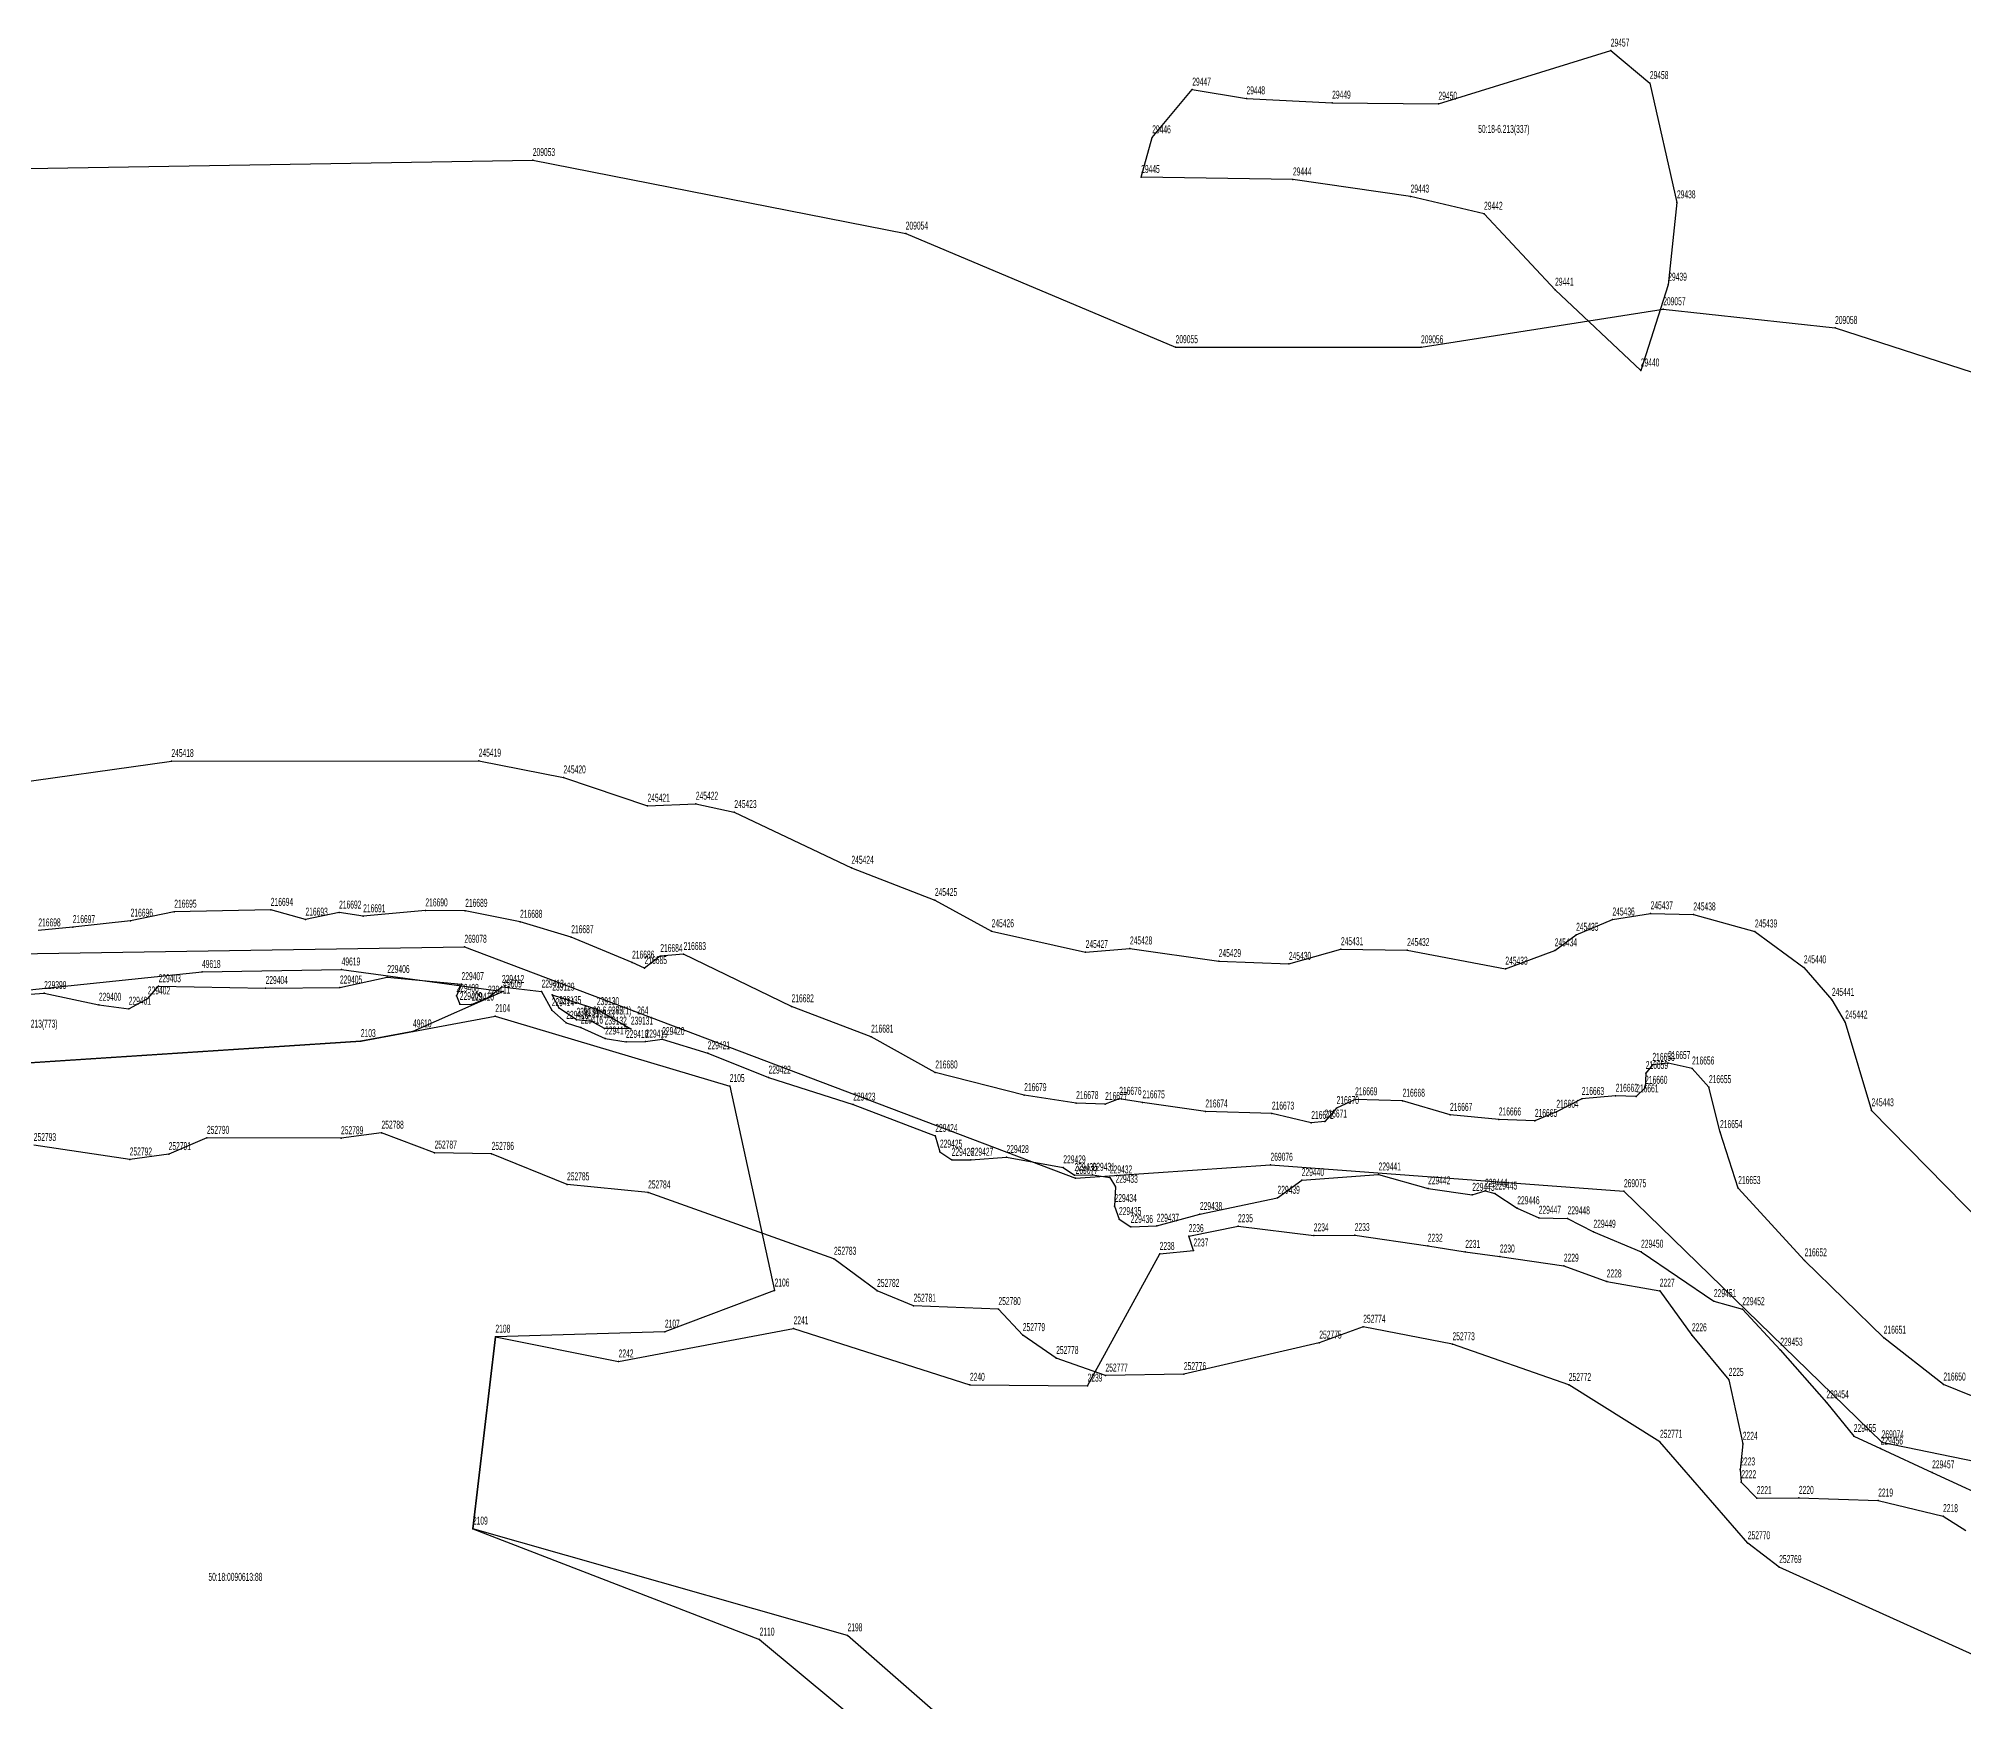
# Model space of a CAD drawing. Extents: x 1277570 to 1279623, y 422293 to 424918.
# Drawn here: x 1278374 to 1278885, y 424471 to 424912 of the extents above; entities that cross this region are included whole.
import ezdxf

# ---------------------------------------------------------------- set-up
doc = ezdxf.new("R2010")
doc.units = 0
doc.layers.get('0').update_dxf_attribs({"linetype": 'CONTINUOUS'})

msp = doc.modelspace()

# ---------------------------------------------------------------- linework, layer by layer
at = {"color": 7, "linetype": 'CONTINUOUS'}
for points in [[(1278808.560002, 424868.62), (1278806.260001, 424846.77), (1278798.969998, 424824.010001), (1278776.230001, 424845.46), (1278757.390002, 424865.6), (1278737.890002, 424870.150002), (1278706.699999, 424874.699999), (1278666.419999, 424875.350001), (1278669.36, 424885.869998), (1278680.000001, 424898.53), (1278694.370001, 424896.219999), (1278717.090001, 424895.08), (1278745.300002, 424894.790001), (1278791.009998, 424908.880001), (1278801.369999, 424900.269999)], [(1278497.209998, 424659.249998), (1278473.26, 424648.660001), (1278459.419999, 424646.09), (1278317.509999, 424636.800002), (1278246.099999, 424636.800002), (1278219.230002, 424638.890001), (1278249.119999, 424647.340002), (1278290.06, 424654.489999), (1278327.090002, 424655.140001), (1278367.260001, 424659.249998), (1278417.289999, 424664.439998), (1278454.330001, 424665.09)], [(1278510.190002, 424658.400002), (1278522.019998, 424654.569999), (1278531.050001, 424649.389999), (1278524.07, 424649.409998), (1278520.739998, 424651.27), (1278516.629999, 424651.729998), (1278512.000001, 424654.870002)], [(1278510.190002, 424658.400002), (1278522.019998, 424654.569999), (1278531.050001, 424649.389999), (1278524.07, 424649.409998), (1278520.739998, 424651.27), (1278516.629999, 424651.729998), (1278512.000001, 424654.870002)], [(1278217.310002, 424630.240002), (1278459.419999, 424646.09), (1278495.090002, 424652.710002), (1278557.289999, 424634.169999), (1278569.179999, 424579.909998), (1278540.079999, 424569), (1278495.13, 424567.680001), (1278489.159999, 424516.739998), (1278565.220002, 424487.300001), (1278646.220001, 424419.919999), (1278341.440001, 424322.930001), (1278339.080002, 424342.91), (1278305.419999, 424441.240001), (1278290.05, 424503.210001)]]:
    msp.add_lwpolyline(points, close=True, dxfattribs=at)
for points in [[(1278295.799999, 424876.370002), (1278505.040001, 424879.850001), (1278603.969999, 424860.33), (1278675.559998, 424830.199998), (1278740.669999, 424830.17), (1278804.919998, 424840.260001), (1278850.509998, 424835.299998), (1278895.919998, 424820.630002)], [(1278362.520002, 424713.789998), (1278409.17, 424720.41), (1278490.690002, 424720.49), (1278513.18, 424716.050002), (1278535.479998, 424708.540002), (1278548.289998, 424709.070001), (1278558.5, 424706.879998), (1278589.570002, 424692.07), (1278611.700001, 424683.519999), (1278626.759998, 424675.239998), (1278651.7, 424669.730002), (1278663.459998, 424670.669998), (1278686.999998, 424667.330001), (1278705.609999, 424666.579999), (1278719.429999, 424670.469999), (1278736.989998, 424670.250002), (1278763.040001, 424665.309998), (1278776.130001, 424670.170001), (1278781.820001, 424674.289998), (1278791.450002, 424678.349998), (1278801.57, 424679.989999), (1278812.909999, 424679.7), (1278829.240001, 424675.180002), (1278842.22, 424665.670002), (1278849.670002, 424657.030002), (1278853.189999, 424651.019999), (1278860.17, 424627.730002), (1278889.82, 424597.52)], [(1278904.809998, 424544.600001), (1278879.250002, 424554.970001), (1278863.410002, 424567.400002), (1278842.41, 424587.92), (1278824.809999, 424607.1), (1278819.990001, 424621.950001), (1278817.05, 424633.880001), (1278812.570001, 424638.82), (1278806.219999, 424640.270001), (1278802.050001, 424639.78), (1278800.28, 424637.629999), (1278800.120001, 424633.690002), (1278797.750001, 424631.419998), (1278792.299999, 424631.589999), (1278783.319999, 424630.739998), (1278776.57, 424627.339999), (1278770.869999, 424624.91), (1278761.300001, 424625.300002), (1278748.359999, 424626.520002), (1278735.780002, 424630.27), (1278723.179999, 424630.649998), (1278718.280001, 424628.330002), (1278715.109998, 424624.74), (1278711.549999, 424624.39), (1278701.099998, 424626.849998), (1278683.46, 424627.42), (1278666.779999, 424629.849999), (1278660.610002, 424630.770001), (1278656.869998, 424629.41), (1278649.179998, 424629.650001), (1278635.4, 424631.759999), (1278611.820002, 424637.770001), (1278594.790002, 424647.270001), (1278573.679999, 424655.320001), (1278545.060001, 424669.199998), (1278538.859998, 424668.669998), (1278534.710001, 424665.469999), (1278531.379999, 424666.91), (1278515.239998, 424673.66), (1278501.670002, 424677.739999), (1278487.110001, 424680.65), (1278476.55, 424680.769998), (1278460.039998, 424679.209999), (1278453.66, 424680.180002), (1278444.739998, 424678.32), (1278435.54, 424680.91), (1278409.930001, 424680.419999), (1278398.36, 424678.040001), (1278383.020002, 424676.34), (1278373.870002, 424675.46)], [(1278904.809998, 424544.600001), (1278879.250002, 424554.970001), (1278863.410002, 424567.400002), (1278842.41, 424587.92), (1278824.809999, 424607.1), (1278819.990001, 424621.950001), (1278817.05, 424633.880001), (1278812.570001, 424638.82), (1278806.219999, 424640.270001), (1278802.050001, 424639.78), (1278800.28, 424637.629999), (1278800.120001, 424633.690002), (1278797.750001, 424631.419998), (1278792.299999, 424631.589999), (1278783.319999, 424630.739998), (1278776.57, 424627.339999), (1278770.869999, 424624.91), (1278761.300001, 424625.300002), (1278748.359999, 424626.520002), (1278735.780002, 424630.27), (1278723.179999, 424630.649998), (1278718.280001, 424628.330002), (1278715.109998, 424624.74), (1278711.549999, 424624.39), (1278701.099998, 424626.849998), (1278683.46, 424627.42), (1278666.779999, 424629.849999), (1278660.610002, 424630.770001), (1278656.869998, 424629.41), (1278649.179998, 424629.650001), (1278635.4, 424631.759999), (1278611.820002, 424637.770001), (1278594.790002, 424647.270001), (1278573.679999, 424655.320001), (1278545.060001, 424669.199998), (1278538.859998, 424668.669998), (1278534.710001, 424665.469999), (1278531.379999, 424666.91), (1278515.239998, 424673.66), (1278501.670002, 424677.739999), (1278487.110001, 424680.65), (1278476.55, 424680.769998), (1278460.039998, 424679.209999), (1278453.66, 424680.180002), (1278444.739998, 424678.32), (1278435.54, 424680.91), (1278409.930001, 424680.419999), (1278398.36, 424678.040001), (1278383.020002, 424676.34), (1278373.870002, 424675.46)], [(1277756.040001, 423821.06), (1277827.020002, 423909.56), (1277848.929999, 423991.06), (1277846.3, 424058.550001), (1277810.369998, 424126.900001), (1277791.969998, 424121.640001), (1277779.699998, 424198.759999), (1277808.620002, 424251.340002), (1277824.05, 424331.599999), (1277850.389998, 424372.780001), (1277910.719998, 424401.980002), (1277960.999999, 424449.389999), (1278060.589998, 424498.700002), (1278152.519999, 424582.489999), (1278210.87, 424651.840002), (1278316.900001, 424668.479999), (1278486.910001, 424671.120001), (1278649.04, 424609.770001), (1278700.739999, 424613.279998), (1278794.51, 424606.269998), (1278862.869998, 424539.660002), (1278956.639999, 424520.380002)], [(1278359.46, 424657.650001), (1278375.410001, 424658.850001), (1278389.94, 424655.730002), (1278397.850002, 424654.679998), (1278402.919999, 424657.41), (1278405.769999, 424660.639998), (1278434.149999, 424660.17), (1278453.870001, 424660.310002), (1278466.439998, 424663.100001), (1278486.139999, 424661.2), (1278484.79, 424658.080001), (1278485.669998, 424655.93), (1278488.82, 424655.779999), (1278493.170002, 424657.630002), (1278496.839998, 424660.459998), (1278507.360002, 424659.22), (1278510.07, 424654.3), (1278513.91, 424650.93), (1278517.76, 424649.680002), (1278524.219998, 424646.78), (1278529.770001, 424645.880002), (1278534.939999, 424645.970002), (1278539.36, 424646.629998), (1278551.44, 424642.860001), (1278567.570001, 424636.4), (1278590.030002, 424629.24), (1278611.810002, 424620.93), (1278613.039999, 424616.750002), (1278616.159999, 424614.579998), (1278621.279999, 424614.62), (1278630.699998, 424615.329999), (1278645.780002, 424612.600002), (1278648.739999, 424610.530002), (1278653.540001, 424610.630001), (1278658.130001, 424609.920002), (1278659.619998, 424607.430001), (1278659.359999, 424602.330001), (1278660.549999, 424598.880001), (1278663.649998, 424596.780002), (1278670.56, 424597.099999), (1278682.010001, 424600.209999), (1278702.6, 424604.52), (1278709.020001, 424609.209998), (1278729.42, 424610.710001), (1278742.540001, 424607.02), (1278754.260001, 424605.29), (1278757.660002, 424606.369998), (1278760.259999, 424605.64), (1278766.199999, 424601.74), (1278771.889999, 424599.210002), (1278779.549998, 424599.07), (1278786.410002, 424595.510001), (1278799.040002, 424590.210002), (1278818.360002, 424577.100001), (1278825.909999, 424574.96), (1278835.979999, 424564.210002), (1278848.210002, 424550.249999), (1278855.459998, 424541.320001), (1278862.599998, 424537.989999), (1278876.249999, 424531.669999), (1278895.060001, 424522.980002)], [(1278359.46, 424657.650001), (1278375.410001, 424658.850001), (1278389.94, 424655.730002), (1278397.850002, 424654.679998), (1278402.919999, 424657.41), (1278405.769999, 424660.639998), (1278434.149999, 424660.17), (1278453.870001, 424660.310002), (1278466.439998, 424663.100001), (1278486.139999, 424661.2), (1278484.79, 424658.080001), (1278485.669998, 424655.93), (1278488.82, 424655.779999), (1278493.170002, 424657.630002), (1278496.839998, 424660.459998), (1278507.360002, 424659.22), (1278510.07, 424654.3), (1278513.91, 424650.93), (1278517.76, 424649.680002), (1278524.219998, 424646.78), (1278529.770001, 424645.880002), (1278534.939999, 424645.970002), (1278539.36, 424646.629998), (1278551.44, 424642.860001), (1278567.570001, 424636.4), (1278590.030002, 424629.24), (1278611.810002, 424620.93), (1278613.039999, 424616.750002), (1278616.159999, 424614.579998), (1278621.279999, 424614.62), (1278630.699998, 424615.329999), (1278645.780002, 424612.600002), (1278648.739999, 424610.530002), (1278653.540001, 424610.630001), (1278658.130001, 424609.920002), (1278659.619998, 424607.430001), (1278659.359999, 424602.330001), (1278660.549999, 424598.880001), (1278663.649998, 424596.780002), (1278670.56, 424597.099999), (1278682.010001, 424600.209999), (1278702.6, 424604.52), (1278709.020001, 424609.209998), (1278729.42, 424610.710001), (1278742.540001, 424607.02), (1278754.260001, 424605.29), (1278757.660002, 424606.369998), (1278760.259999, 424605.64), (1278766.199999, 424601.74), (1278771.889999, 424599.210002), (1278779.549998, 424599.07), (1278786.410002, 424595.510001), (1278799.040002, 424590.210002), (1278818.360002, 424577.100001), (1278825.909999, 424574.96), (1278835.979999, 424564.210002), (1278848.210002, 424550.249999), (1278855.459998, 424541.320001), (1278862.599998, 424537.989999), (1278876.249999, 424531.669999), (1278895.060001, 424522.980002)], [(1278904.519998, 424475.370001), (1278835.689999, 424506.549998), (1278827.359999, 424512.860002), (1278804.060001, 424539.770001), (1278779.87, 424554.870002), (1278749.02, 424565.659998), (1278725.340002, 424570.299999), (1278713.690001, 424566.089998), (1278677.759999, 424557.75), (1278656.959998, 424557.339999), (1278643.879998, 424562.009999), (1278635.03, 424568.079998), (1278628.570002, 424575.000002), (1278606.059998, 424575.880001), (1278596.379999, 424579.809999), (1278584.939999, 424588.330001), (1278535.640002, 424605.929998), (1278514.120002, 424608.079999), (1278494.13, 424616.170001), (1278478.979998, 424616.500001), (1278464.899999, 424621.79), (1278454.169998, 424620.320001), (1278418.6, 424620.42), (1278408.450001, 424616.109999), (1278398.110001, 424614.680002), (1278372.660001, 424618.529999)], [(1278662.749999, 424423.510002), (1278588.53, 424488.44), (1278489.159999, 424516.739998), (1278495.13, 424567.680001), (1278527.809999, 424561.090002), (1278574.219999, 424569.879999), (1278620.999999, 424554.9), (1278652.219999, 424554.679998), (1278671.339998, 424589.620002), (1278680.309998, 424590.539998), (1278679.06, 424594.349998), (1278692.129998, 424596.980001), (1278712.22, 424594.560001), (1278723.089999, 424594.630002), (1278742.470002, 424591.790001), (1278752.41, 424590.16), (1278761.590002, 424588.940001), (1278778.559999, 424586.500002), (1278789.94, 424582.329998), (1278803.999998, 424579.88), (1278812.529999, 424568.04), (1278822.309998, 424556.21), (1278826.030001, 424539.240001), (1278825.339998, 424532.449999), (1278825.629999, 424529.050001), (1278829.749999, 424524.83), (1278840.909999, 424524.900001), (1278861.940002, 424524.190002), (1278879.159998, 424520.050001), (1278885.219999, 424516.27)]]:
    msp.add_lwpolyline(points, dxfattribs=at)
at = {"color": 7}
for p in [(1278791.009998, 424908.880001), (1278801.369999, 424900.269999), (1278680.000001, 424898.53), (1278694.370001, 424896.219999), (1278717.090001, 424895.08), (1278745.300002, 424894.790001), (1278669.36, 424885.869998), (1278505.040001, 424879.850001), (1278666.419999, 424875.350001), (1278706.699999, 424874.699999), (1278737.890002, 424870.150002), (1278757.390002, 424865.6), (1278808.560002, 424868.62), (1278603.969999, 424860.33), (1278776.230001, 424845.46), (1278806.260001, 424846.77), (1278804.919998, 424840.260001), (1278850.509998, 424835.299998), (1278675.559998, 424830.199998), (1278740.669999, 424830.17), (1278798.969998, 424824.010001), (1278409.17, 424720.41), (1278490.690002, 424720.49), (1278513.18, 424716.050002), (1278535.479998, 424708.540002), (1278548.289998, 424709.070001), (1278558.5, 424706.879998), (1278589.570002, 424692.07), (1278409.930001, 424680.419999), (1278435.54, 424680.91), (1278476.55, 424680.769998), (1278487.110001, 424680.65), (1278611.700001, 424683.519999), (1278383.020002, 424676.34), (1278398.36, 424678.040001), (1278444.739998, 424678.32), (1278453.66, 424680.180002), (1278460.039998, 424679.209999), (1278501.670002, 424677.739999), (1278626.759998, 424675.239998), (1278791.450002, 424678.349998), (1278801.57, 424679.989999), (1278812.909999, 424679.7), (1278486.910001, 424671.120001), (1278515.239998, 424673.66), (1278663.459998, 424670.669998), (1278719.429999, 424670.469999), (1278736.989998, 424670.250002), (1278776.130001, 424670.170001), (1278781.820001, 424674.289998), (1278829.240001, 424675.180002), (1278454.330001, 424665.09), (1278531.379999, 424666.91), (1278534.710001, 424665.469999), (1278538.859998, 424668.669998), (1278545.060001, 424669.199998), (1278651.7, 424669.730002), (1278686.999998, 424667.330001), (1278705.609999, 424666.579999), (1278763.040001, 424665.309998), (1278842.22, 424665.670002), (1278405.769999, 424660.639998), (1278417.289999, 424664.439998), (1278434.149999, 424660.17), (1278453.870001, 424660.310002), (1278466.439998, 424663.100001), (1278486.139999, 424661.2), (1278496.839998, 424660.459998), (1278375.410001, 424658.850001), (1278389.94, 424655.730002), (1278402.919999, 424657.41), (1278484.79, 424658.080001), (1278485.669998, 424655.93), (1278488.82, 424655.779999), (1278493.170002, 424657.630002), (1278497.209998, 424659.249998), (1278507.360002, 424659.22), (1278510.190002, 424658.400002), (1278512.000001, 424654.870002), (1278573.679999, 424655.320001), (1278849.670002, 424657.030002), (1278397.850002, 424654.679998), (1278495.090002, 424652.710002), (1278510.07, 424654.3), (1278513.91, 424650.93), (1278516.629999, 424651.729998), (1278520.739998, 424651.27), (1278522.019998, 424654.569999), (1278853.189999, 424651.019999), (1278459.419999, 424646.09), (1278473.26, 424648.660001), (1278517.76, 424649.680002), (1278524.07, 424649.409998), (1278524.219998, 424646.78), (1278529.770001, 424645.880002), (1278531.050001, 424649.389999), (1278534.939999, 424645.970002), (1278539.36, 424646.629998), (1278594.790002, 424647.270001), (1278551.44, 424642.860001), (1278802.050001, 424639.78), (1278806.219999, 424640.270001), (1278567.570001, 424636.4), (1278611.820002, 424637.770001), (1278800.28, 424637.629999), (1278812.570001, 424638.82), (1278557.289999, 424634.169999), (1278635.4, 424631.759999), (1278649.179998, 424629.650001), (1278656.869998, 424629.41), (1278660.610002, 424630.770001), (1278666.779999, 424629.849999), (1278723.179999, 424630.649998), (1278735.780002, 424630.27), (1278783.319999, 424630.739998), (1278792.299999, 424631.589999), (1278797.750001, 424631.419998), (1278800.120001, 424633.690002), (1278817.05, 424633.880001), (1278590.030002, 424629.24), (1278683.46, 424627.42), (1278701.099998, 424626.849998), (1278711.549999, 424624.39), (1278715.109998, 424624.74), (1278718.280001, 424628.330002), (1278748.359999, 424626.520002), (1278761.300001, 424625.300002), (1278770.869999, 424624.91), (1278776.57, 424627.339999), (1278860.17, 424627.730002), (1278418.6, 424620.42), (1278454.169998, 424620.320001), (1278464.899999, 424621.79), (1278611.810002, 424620.93), (1278819.990001, 424621.950001), (1278398.110001, 424614.680002), (1278408.450001, 424616.109999), (1278478.979998, 424616.500001), (1278494.13, 424616.170001), (1278613.039999, 424616.750002), (1278616.159999, 424614.579998), (1278621.279999, 424614.62), (1278630.699998, 424615.329999), (1278645.780002, 424612.600002), (1278648.739999, 424610.530002), (1278649.04, 424609.770001), (1278653.540001, 424610.630001), (1278658.130001, 424609.920002), (1278700.739999, 424613.279998), (1278709.020001, 424609.209998), (1278729.42, 424610.710001), (1278514.120002, 424608.079999), (1278535.640002, 424605.929998), (1278659.619998, 424607.430001), (1278702.6, 424604.52), (1278742.540001, 424607.02), (1278754.260001, 424605.29), (1278757.660002, 424606.369998), (1278760.259999, 424605.64), (1278794.51, 424606.269998), (1278824.809999, 424607.1), (1278659.359999, 424602.330001), (1278660.549999, 424598.880001), (1278682.010001, 424600.209999), (1278766.199999, 424601.74), (1278771.889999, 424599.210002), (1278779.549998, 424599.07), (1278663.649998, 424596.780002), (1278670.56, 424597.099999), (1278679.06, 424594.349998), (1278692.129998, 424596.980001), (1278712.22, 424594.560001), (1278723.089999, 424594.630002), (1278786.410002, 424595.510001), (1278671.339998, 424589.620002), (1278680.309998, 424590.539998), (1278742.470002, 424591.790001), (1278752.41, 424590.16), (1278761.590002, 424588.940001), (1278799.040002, 424590.210002), (1278584.939999, 424588.330001), (1278778.559999, 424586.500002), (1278842.41, 424587.92), (1278569.179999, 424579.909998), (1278596.379999, 424579.809999), (1278789.94, 424582.329998), (1278803.999998, 424579.88), (1278606.059998, 424575.880001), (1278628.570002, 424575.000002), (1278818.360002, 424577.100001), (1278825.909999, 424574.96), (1278540.079999, 424569), (1278574.219999, 424569.879999), (1278635.03, 424568.079998), (1278725.340002, 424570.299999), (1278812.529999, 424568.04), (1278495.13, 424567.680001), (1278713.690001, 424566.089998), (1278749.02, 424565.659998), (1278835.979999, 424564.210002), (1278863.410002, 424567.400002), (1278527.809999, 424561.090002), (1278643.879998, 424562.009999), (1278620.999999, 424554.9), (1278652.219999, 424554.679998), (1278656.959998, 424557.339999), (1278677.759999, 424557.75), (1278779.87, 424554.870002), (1278822.309998, 424556.21), (1278879.250002, 424554.970001), (1278848.210002, 424550.249999), (1278804.060001, 424539.770001), (1278826.030001, 424539.240001), (1278855.459998, 424541.320001), (1278862.599998, 424537.989999), (1278862.869998, 424539.660002), (1278825.339998, 424532.449999), (1278825.629999, 424529.050001), (1278876.249999, 424531.669999), (1278829.749999, 424524.83), (1278840.909999, 424524.900001), (1278861.940002, 424524.190002), (1278879.159998, 424520.050001), (1278489.159999, 424516.739998), (1278827.359999, 424512.860002), (1278835.689999, 424506.549998), (1278565.220002, 424487.300001), (1278588.53, 424488.44)]:
    msp.add_point(p, dxfattribs=at)

# ---------------------------------------------------------------- texts
at = {"color": 7, "width": 0.5}
for s, height, p in [('29457', 2.122557, (1278791.009998, 424909.952442)), ('29447', 2.122557, (1278680.000001, 424899.60244)), ('29458', 2.122561, (1278801.369999, 424901.342441)), ('29448', 2.122561, (1278694.370001, 424897.29244)), ('29449', 2.122561, (1278717.090001, 424896.152441)), ('29450', 2.122557, (1278745.300002, 424895.862442)), ('29446', 2.122557, (1278669.36, 424886.942443)), ('50:18-6.213(337)', 2.122561, (1278755.833798, 424887.052391)), ('209053', 2.122557, (1278505.040001, 424880.922441)), ('29445', 2.122557, (1278666.419999, 424876.422441)), ('29444', 2.122561, (1278706.699999, 424875.77244)), ('29443', 2.122557, (1278737.890002, 424871.222442)), ('29438', 2.122557, (1278808.560002, 424869.692441)), ('29442', 2.122557, (1278757.390002, 424866.672441)), ('209054', 2.122557, (1278603.969999, 424861.40244)), ('29439', 2.122561, (1278806.260001, 424847.842441)), ('29441', 2.122557, (1278776.230001, 424846.532441)), ('209057', 2.122557, (1278804.919998, 424841.332441)), ('209058', 2.122561, (1278850.509998, 424836.37244)), ('209055', 2.122561, (1278675.559998, 424831.27244)), ('209056', 2.122557, (1278740.669999, 424831.24244)), ('29440', 2.122557, (1278798.969998, 424825.082442)), ('245418', 2.122557, (1278409.17, 424721.48244)), ('245419', 2.122557, (1278490.690002, 424721.562441)), ('245420', 2.122557, (1278513.18, 424717.122442)), ('245421', 2.122557, (1278535.479998, 424709.612442)), ('245422', 2.122557, (1278548.289998, 424710.142441)), ('245423', 2.122557, (1278558.5, 424707.952443)), ('245424', 2.122561, (1278589.570002, 424693.142441)), ('245425', 2.122561, (1278611.700001, 424684.592441)), ('216696', 2.122557, (1278398.36, 424679.112441)), ('216695', 2.122561, (1278409.930001, 424681.49244)), ('216694', 2.122557, (1278435.54, 424681.98244)), ('216693', 2.122557, (1278444.739998, 424679.39244)), ('216692', 2.122557, (1278453.66, 424681.252443)), ('216691', 2.122561, (1278460.039998, 424680.28244)), ('216690', 2.122561, (1278476.55, 424681.84244)), ('216689', 2.122557, (1278487.110001, 424681.722441)), ('216688', 2.122561, (1278501.670002, 424678.81244)), ('245436', 2.122561, (1278791.450002, 424679.42244)), ('245437', 2.122561, (1278801.57, 424681.06244)), ('245438', 2.122557, (1278812.909999, 424680.772441)), ('216698', 2.122557, (1278373.870002, 424676.532441)), ('216697', 2.122561, (1278383.020002, 424677.412441)), ('216687', 2.122561, (1278515.239998, 424674.732441)), ('245426', 2.122561, (1278626.759998, 424676.31244)), ('245435', 2.122557, (1278781.820001, 424675.362443)), ('245439', 2.122557, (1278829.240001, 424676.252442)), ('269078', 2.122557, (1278486.910001, 424672.192442)), ('216686', 2.122557, (1278531.379999, 424667.98244)), ('216684', 2.122561, (1278538.859998, 424669.74244)), ('216683', 2.122557, (1278545.060001, 424670.272443)), ('245427', 2.122557, (1278651.7, 424670.802442)), ('245428', 2.122557, (1278663.459998, 424671.742443)), ('245429', 2.122557, (1278686.999998, 424668.402441)), ('245431', 2.122561, (1278719.429999, 424671.542441)), ('245432', 2.122557, (1278736.989998, 424671.322442)), ('245434', 2.122557, (1278776.130001, 424671.242442)), ('49618', 2.122557, (1278417.289999, 424665.512443)), ('49619', 2.122557, (1278454.330001, 424666.162441)), ('229406', 2.122557, (1278466.439998, 424664.172441)), ('216685', 2.122561, (1278534.710001, 424666.54244)), ('245430', 2.122561, (1278705.609999, 424667.652441)), ('245433', 2.122557, (1278763.040001, 424666.382443)), ('245440', 2.122557, (1278842.22, 424666.742442)), ('229399', 2.122557, (1278375.410001, 424659.922442)), ('229402', 2.122561, (1278402.919999, 424658.482441)), ('229403', 2.122557, (1278405.769999, 424661.712443)), ('229404', 2.122557, (1278434.149999, 424661.24244)), ('229405', 2.122557, (1278453.870001, 424661.382442)), ('229408', 2.122557, (1278484.79, 424659.152441)), ('229407', 2.122557, (1278486.139999, 424662.272441)), ('229411', 2.122557, (1278493.170002, 424658.702442)), ('229412', 2.122561, (1278496.839998, 424661.53244)), ('49609', 2.122561, (1278497.209998, 424660.32244)), ('229413', 2.122557, (1278507.360002, 424660.29244)), ('239129', 2.122557, (1278510.190002, 424659.472443)), ('245441', 2.122557, (1278849.670002, 424658.102442)), ('229400', 2.122557, (1278389.94, 424656.802442)), ('229401', 2.122557, (1278397.850002, 424655.752443)), ('229409', 2.122557, (1278485.669998, 424657.002441)), ('229410', 2.122561, (1278488.82, 424656.852441)), ('2104', 2.122557, (1278495.090002, 424653.782442)), ('229414', 2.122561, (1278510.07, 424655.372441)), ('239135', 2.122557, (1278512.000001, 424655.942442)), ('239134', 2.122561, (1278516.629999, 424652.80244)), ('50:00-6.2365(1) - 264', 2.122557, (1278518.532812, 424653.162617)), ('50:00-6.2372(1) - 264', 2.122557, (1278518.532812, 424653.162617)), ('239130', 2.122561, (1278522.019998, 424655.642441)), ('216682', 2.122557, (1278573.679999, 424656.392441)), ('50:18-6.213(773)', 2.122557, (1278365.35127, 424649.668668)), ('49610', 2.122557, (1278473.26, 424649.732441)), ('229415', 2.122561, (1278513.91, 424652.002441)), ('229416', 2.122557, (1278517.76, 424650.752442)), ('239133', 2.122557, (1278520.739998, 424652.34244)), ('239132', 2.122557, (1278524.07, 424650.482443)), ('229417', 2.122561, (1278524.219998, 424647.852441)), ('239131', 2.122561, (1278531.050001, 424650.46244)), ('229420', 2.122561, (1278539.36, 424647.70244)), ('216681', 2.122557, (1278594.790002, 424648.342442)), ('245442', 2.122561, (1278853.189999, 424652.092441)), ('2103', 2.122561, (1278459.419999, 424647.162441)), ('229418', 2.122557, (1278529.770001, 424646.952442)), ('229419', 2.122557, (1278534.939999, 424647.042442)), ('229421', 2.122557, (1278551.44, 424643.932442)), ('229422', 2.122557, (1278567.570001, 424637.472441)), ('216680', 2.122557, (1278611.820002, 424638.842441)), ('216659', 2.122561, (1278800.28, 424638.702441)), ('216658', 2.122561, (1278802.050001, 424640.852441)), ('216657', 2.122557, (1278806.219999, 424641.342442)), ('216656', 2.122557, (1278812.570001, 424639.892441)), ('2105', 2.122561, (1278557.289999, 424635.242441)), ('216679', 2.122561, (1278635.4, 424632.83244)), ('216662', 2.122561, (1278792.299999, 424632.66244)), ('216661', 2.122561, (1278797.750001, 424632.49244)), ('216660', 2.122557, (1278800.120001, 424634.762442)), ('216655', 2.122557, (1278817.05, 424634.952441)), ('229423', 2.122561, (1278590.030002, 424630.312441)), ('216678', 2.122557, (1278649.179998, 424630.722441)), ('216677', 2.122561, (1278656.869998, 424630.482441)), ('216676', 2.122557, (1278660.610002, 424631.842441)), ('216675', 2.122561, (1278666.779999, 424630.922441)), ('216674', 2.122557, (1278683.46, 424628.49244)), ('216673', 2.122557, (1278701.099998, 424627.922443)), ('216670', 2.122557, (1278718.280001, 424629.402442)), ('216669', 2.122557, (1278723.179999, 424631.722443)), ('216668', 2.122557, (1278735.780002, 424631.34244)), ('216667', 2.122557, (1278748.359999, 424627.592442)), ('216664', 2.122561, (1278776.57, 424628.412441)), ('216663', 2.122557, (1278783.319999, 424631.812443)), ('245443', 2.122557, (1278860.17, 424628.802442)), ('252788', 2.122557, (1278464.899999, 424622.862441)), ('216672', 2.122557, (1278711.549999, 424625.46244)), ('216671', 2.122557, (1278715.109998, 424625.81244)), ('216666', 2.122557, (1278761.300001, 424626.372443)), ('216665', 2.122557, (1278770.869999, 424625.98244)), ('216654', 2.122557, (1278819.990001, 424623.022441)), ('252793', 2.122561, (1278372.660001, 424619.602441)), ('252791', 2.122561, (1278408.450001, 424617.182441)), ('252790', 2.122561, (1278418.6, 424621.492441)), ('252789', 2.122557, (1278454.169998, 424621.392441)), ('252787', 2.122557, (1278478.979998, 424617.572442)), ('252786', 2.122557, (1278494.13, 424617.242441)), ('229424', 2.122557, (1278611.810002, 424622.002441)), ('229425', 2.122557, (1278613.039999, 424617.822442)), ('252792', 2.122557, (1278398.110001, 424615.752442)), ('229426', 2.122557, (1278616.159999, 424615.652443)), ('229427', 2.122557, (1278621.279999, 424615.692441)), ('229428', 2.122561, (1278630.699998, 424616.402441)), ('229429', 2.122557, (1278645.780002, 424613.672442)), ('269076', 2.122557, (1278700.739999, 424614.352443)), ('252785', 2.122561, (1278514.120002, 424609.15244)), ('252784', 2.122557, (1278535.640002, 424607.002443)), ('229430', 2.122557, (1278648.739999, 424611.602442)), ('269077', 2.122557, (1278649.04, 424610.842441)), ('229431', 2.122557, (1278653.540001, 424611.702441)), ('229432', 2.122557, (1278658.130001, 424610.992442)), ('229433', 2.122557, (1278659.619998, 424608.502442)), ('229440', 2.122561, (1278709.020001, 424610.28244)), ('229441', 2.122557, (1278729.42, 424611.782442)), ('229442', 2.122557, (1278742.540001, 424608.09244)), ('229444', 2.122557, (1278757.660002, 424607.442443)), ('229445', 2.122557, (1278760.259999, 424606.71244)), ('269075', 2.122561, (1278794.51, 424607.34244)), ('216653', 2.122557, (1278824.809999, 424608.172441)), ('229434', 2.122557, (1278659.359999, 424603.402442)), ('229439', 2.122561, (1278702.6, 424605.592441)), ('229443', 2.122557, (1278754.260001, 424606.36244)), ('229446', 2.122557, (1278766.199999, 424602.812441)), ('229435', 2.122557, (1278660.549999, 424599.952441)), ('229436', 2.122557, (1278663.649998, 424597.852443)), ('229437', 2.122561, (1278670.56, 424598.17244)), ('229438', 2.122561, (1278682.010001, 424601.282441)), ('2235', 2.122557, (1278692.129998, 424598.052441)), ('229447', 2.122557, (1278771.889999, 424600.282442)), ('229448', 2.122557, (1278779.549998, 424600.14244)), ('229449', 2.122557, (1278786.410002, 424596.582441)), ('2236', 2.122557, (1278679.06, 424595.422443)), ('2237', 2.122561, (1278680.309998, 424591.61244)), ('2234', 2.122557, (1278712.22, 424595.632441)), ('2233', 2.122557, (1278723.089999, 424595.702442)), ('2232', 2.122557, (1278742.470002, 424592.862441)), ('252783', 2.122557, (1278584.939999, 424589.402442)), ('2238', 2.122557, (1278671.339998, 424590.692442)), ('2231', 2.122557, (1278752.41, 424591.232441)), ('2230', 2.122557, (1278761.590002, 424590.012441)), ('2229', 2.122557, (1278778.559999, 424587.572442)), ('229450', 2.122557, (1278799.040002, 424591.282443)), ('216652', 2.122557, (1278842.41, 424588.99244)), ('2228', 2.122561, (1278789.94, 424583.40244)), ('2106', 2.122561, (1278569.179999, 424580.98244)), ('252782', 2.122561, (1278596.379999, 424580.882441)), ('252781', 2.122557, (1278606.059998, 424576.952442)), ('252780', 2.122557, (1278628.570002, 424576.072443)), ('2227', 2.122557, (1278803.999998, 424580.95244)), ('229451', 2.122557, (1278818.360002, 424578.172441)), ('2241', 2.122561, (1278574.219999, 424570.95244)), ('252774', 2.122561, (1278725.340002, 424571.372441)), ('229452', 2.122561, (1278825.909999, 424576.032441)), ('2108', 2.122557, (1278495.13, 424568.752441)), ('2107', 2.122561, (1278540.079999, 424570.072441)), ('252779', 2.122557, (1278635.03, 424569.152443)), ('252775', 2.122557, (1278713.690001, 424567.162443)), ('252773', 2.122557, (1278749.02, 424566.732443)), ('2226', 2.122557, (1278812.529999, 424569.11244)), ('216651', 2.122557, (1278863.410002, 424568.472442)), ('2242', 2.122557, (1278527.809999, 424562.162442)), ('252778', 2.122561, (1278643.879998, 424563.082441)), ('229453', 2.122557, (1278835.979999, 424565.282442)), ('2240', 2.122557, (1278620.999999, 424555.972441)), ('2239', 2.122557, (1278652.219999, 424555.752443)), ('252777', 2.122561, (1278656.959998, 424558.412441)), ('252776', 2.122557, (1278677.759999, 424558.822441)), ('252772', 2.122557, (1278779.87, 424555.942442)), ('2225', 2.122561, (1278822.309998, 424557.282441)), ('216650', 2.122557, (1278879.250002, 424556.042441)), ('229454', 2.122561, (1278848.210002, 424551.322441)), ('252771', 2.122557, (1278804.060001, 424540.842441)), ('229455', 2.122557, (1278855.459998, 424542.392441)), ('269074', 2.122557, (1278862.869998, 424540.732442)), ('2224', 2.122557, (1278826.030001, 424540.312442)), ('229456', 2.122561, (1278862.599998, 424539.06244)), ('2223', 2.122561, (1278825.339998, 424533.522441)), ('2222', 2.122557, (1278825.629999, 424530.122441)), ('229457', 2.122561, (1278876.249999, 424532.742441)), ('2221', 2.122557, (1278829.749999, 424525.90244)), ('2220', 2.122557, (1278840.909999, 424525.972441)), ('2219', 2.122557, (1278861.940002, 424525.262442)), ('2218', 2.122557, (1278879.159998, 424521.122442)), ('2109', 2.122557, (1278489.159999, 424517.812443)), ('252770', 2.122557, (1278827.359999, 424513.932443)), ('252769', 2.122557, (1278835.689999, 424507.622443)), ('50:18:0090613:88', 2.122561, (1278418.998484, 424502.890533)), ('2198', 2.122557, (1278588.53, 424489.512441)), ('2110', 2.122557, (1278565.220002, 424488.372441))]:
    msp.add_text(s, height=height, dxfattribs=at).set_placement(p)

doc.saveas('drawing.dxf')
